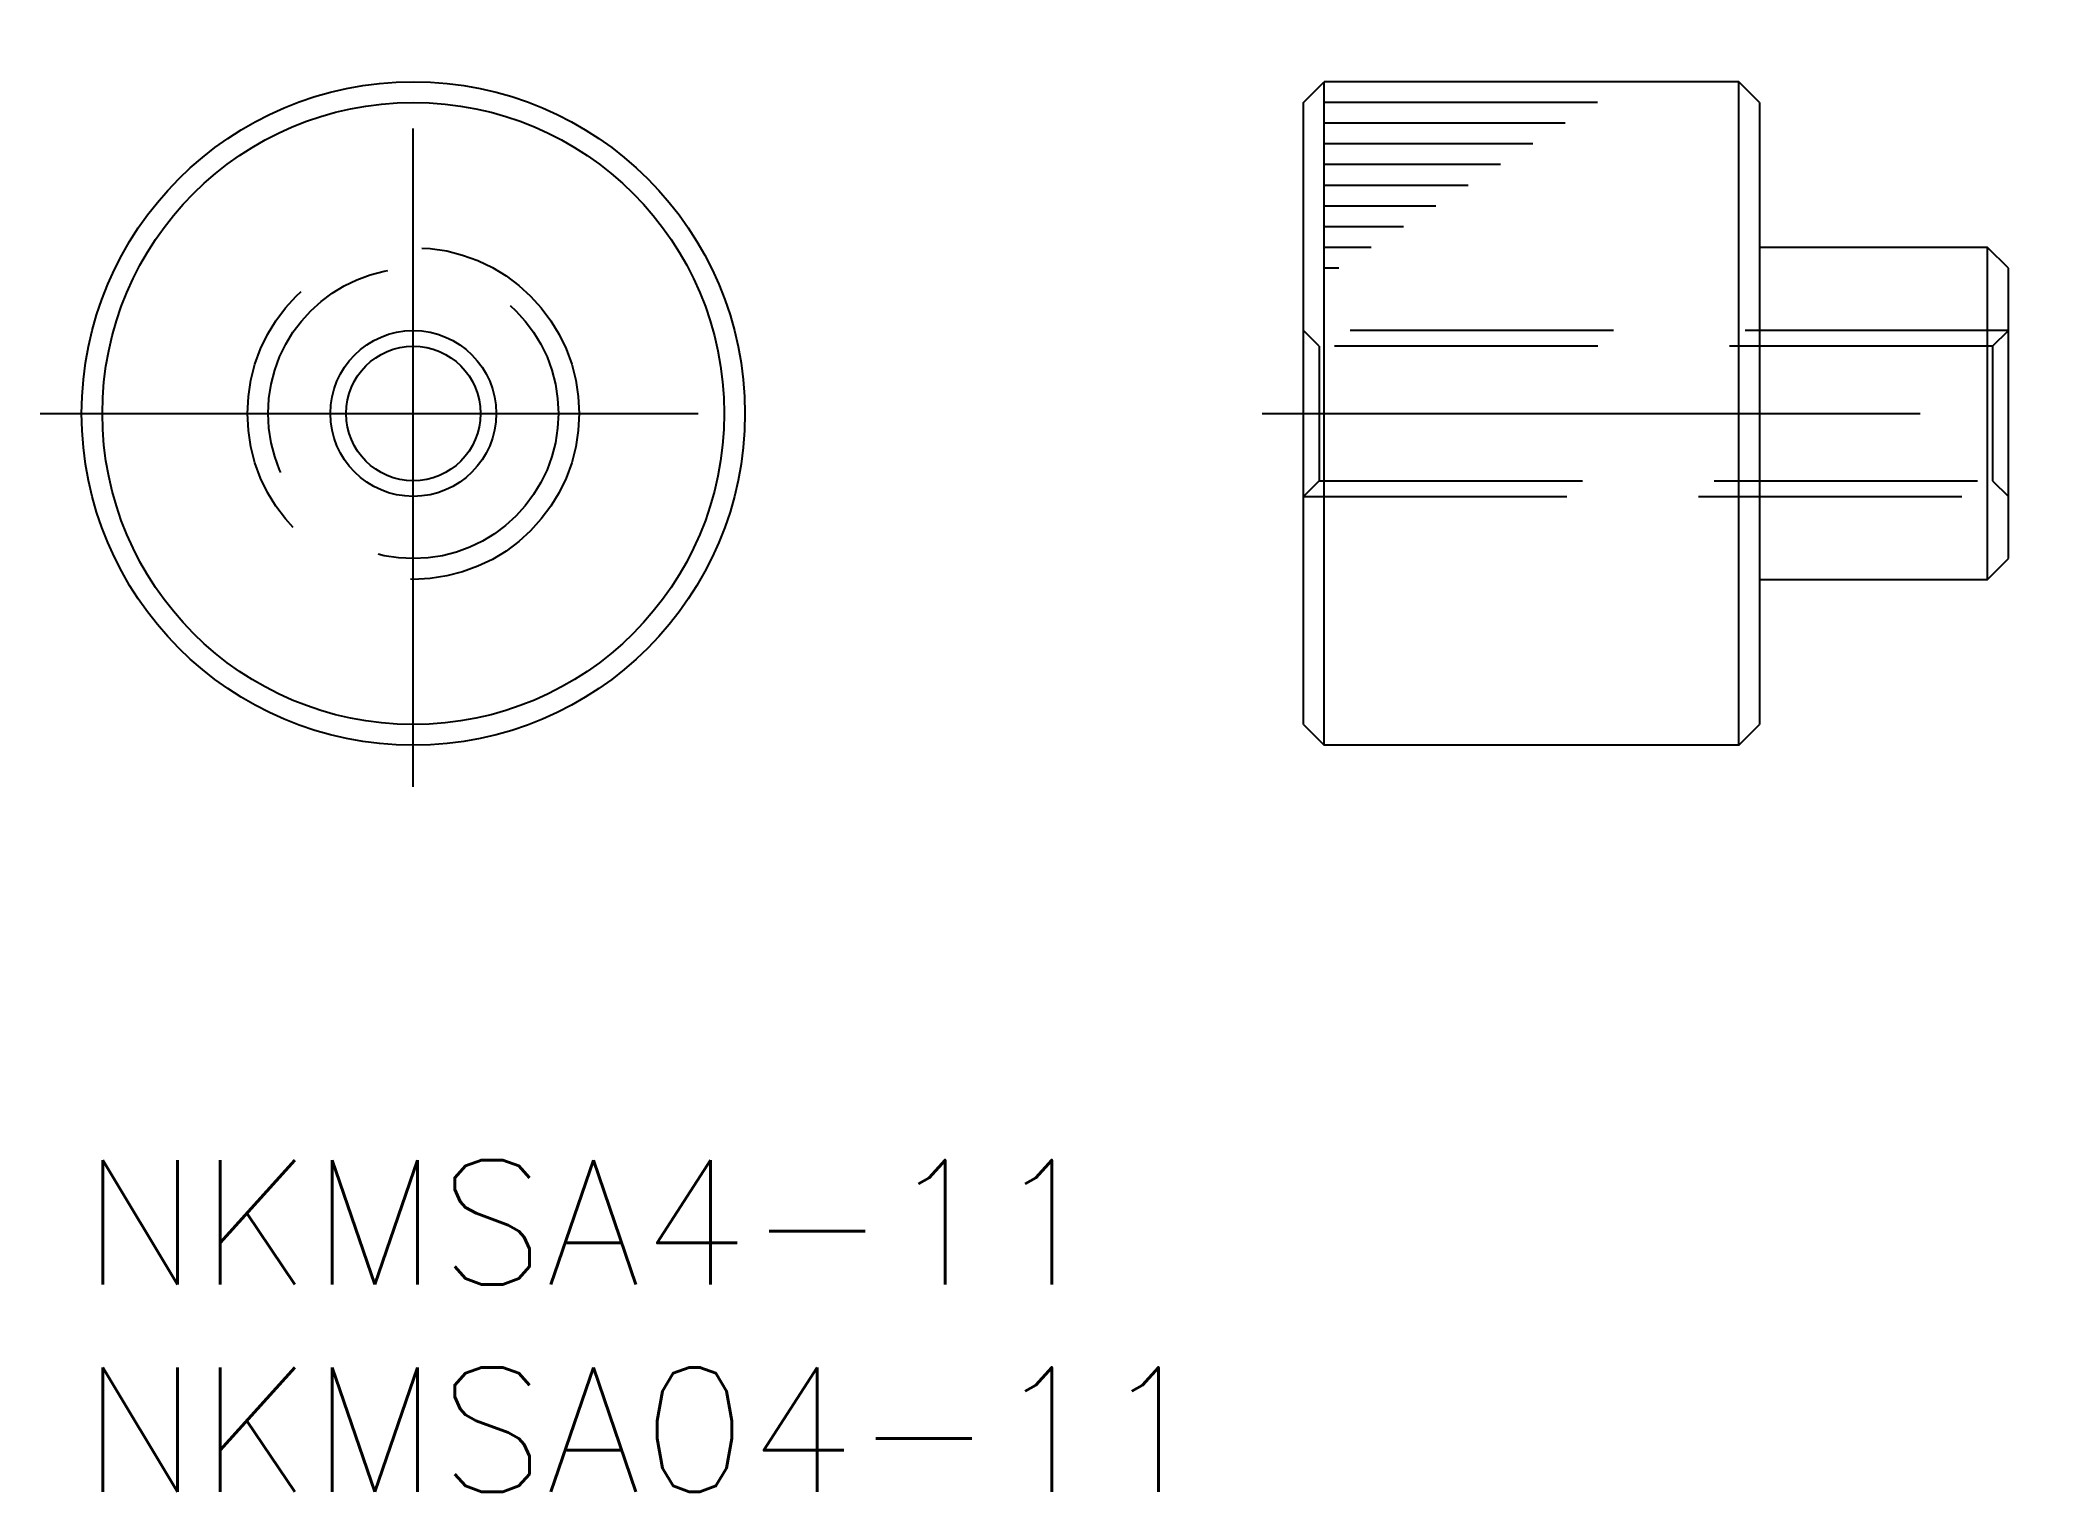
# Model space of a CAD drawing. Extents: x -1 to 47.5, y -8 to 27.
import ezdxf

# ---------------------------------------------------------------- set-up
doc = ezdxf.new("R2010")
doc.units = 0
doc.header["$LTSCALE"] = 0.5
doc.linetypes.add('CENTER', pattern=[50.8, 31.75, -6.35, 6.35, -6.35])
doc.linetypes.add('DASHED', pattern=[19.05, 12.7, -6.35])
for name, color, linetype in [('MSM_CENTER', 1, 'CENTER'), ('MSM_CONTINUOUS', 7, 'CONTINUOUS'), ('MSM_DASHED', 4, 'DASHED'), ('MSM_NARROW', 5, 'CONTINUOUS'), ('MSM_PART_NUMBER', 7, 'CONTINUOUS')]:
    doc.layers.add(name, color=color, linetype=linetype)
doc.styles.get("Standard").update_dxf_attribs({"font": 'txt.shx', "height": 3, "bigfont": 'bigfont.shx'})

# ---------------------------------------------------------------- blocks, each defined once
blk = doc.blocks.new('*U2')
at = {"layer": 'MSM_PART_NUMBER'}
blk.add_text('NKMSA4-11', height=3, dxfattribs=at).set_placement((0, -3))
blk = doc.blocks.new('*U3')
at = {"layer": 'MSM_PART_NUMBER'}
blk.add_text('NKMSA04-11', height=3, dxfattribs=at).set_placement((0, -8))

msp = doc.modelspace()

# ---------------------------------------------------------------- linework, layer by layer
at = {"layer": 'MSM_CENTER'}
for p, q in [((8, 9), (8, 27)), ((-1, 18), (17, 18)), ((28.474, 18), (47.474, 18))]:
    msp.add_line(p, q, dxfattribs=at)
at = {"layer": 'MSM_CONTINUOUS'}
for p, q in [((29.474, 25.5), (29.974, 26)), ((29.974, 10), (29.974, 26)), ((39.974, 26), (29.974, 26)), ((39.974, 10), (39.974, 26)), ((40.474, 25.5), (39.974, 26)), ((29.474, 10.5), (29.474, 25.5)), ((40.474, 25.5), (40.474, 10.5)), ((45.974, 22), (40.474, 22)), ((45.974, 14), (45.974, 22)), ((46.474, 21.5), (45.974, 22)), ((46.474, 14.5), (46.474, 21.5)), ((39.974, 15), (39.974, 15)), ((45.974, 14), (46.474, 14.5)), ((40.474, 14), (45.974, 14)), ((29.474, 10.5), (29.974, 10)), ((39.974, 10), (40.474, 10.5)), ((39.974, 10), (29.974, 10))]:
    msp.add_line(p, q, dxfattribs=at)
for radius in [8, 7.5, 1.621]:
    msp.add_circle((8, 18), radius, dxfattribs=at)
at = {"layer": 'MSM_DASHED'}
for p, q in [((46.474, 20), (29.474, 20)), ((29.853, 19.621), (29.474, 20)), ((46.095, 19.621), (46.474, 20)), ((29.853, 19.621), (29.853, 16.379)), ((46.095, 19.621), (29.853, 19.621)), ((46.095, 19.621), (46.095, 16.379)), ((29.474, 16), (29.853, 16.379)), ((29.474, 16), (46.474, 16)), ((29.853, 16.379), (46.095, 16.379)), ((46.095, 16.379), (46.474, 16))]:
    msp.add_line(p, q, dxfattribs=at)
for radius in [4, 3.5]:
    msp.add_circle((8, 18), radius, dxfattribs=at)
at = {"layer": 'MSM_NARROW'}
for p, q in [((36.565, 25.5), (29.974, 25.5)), ((35.786, 25), (29.974, 25)), ((35.006, 24.5), (29.974, 24.5)), ((34.226, 24), (29.974, 24)), ((33.447, 23.5), (29.974, 23.5)), ((32.667, 23), (29.974, 23)), ((31.887, 22.5), (29.974, 22.5)), ((31.108, 22), (29.974, 22)), ((30.328, 21.5), (29.974, 21.5))]:
    msp.add_line(p, q, dxfattribs=at)
msp.add_circle((8, 18), 2, dxfattribs=at)

# ---------------------------------------------------------------- block references
at = {"layer": 'MSM_CONTINUOUS'}
for name in ['*U2', '*U3']:
    msp.add_blockref(name, (0, 0), dxfattribs=at)

doc.saveas('drawing.dxf')
